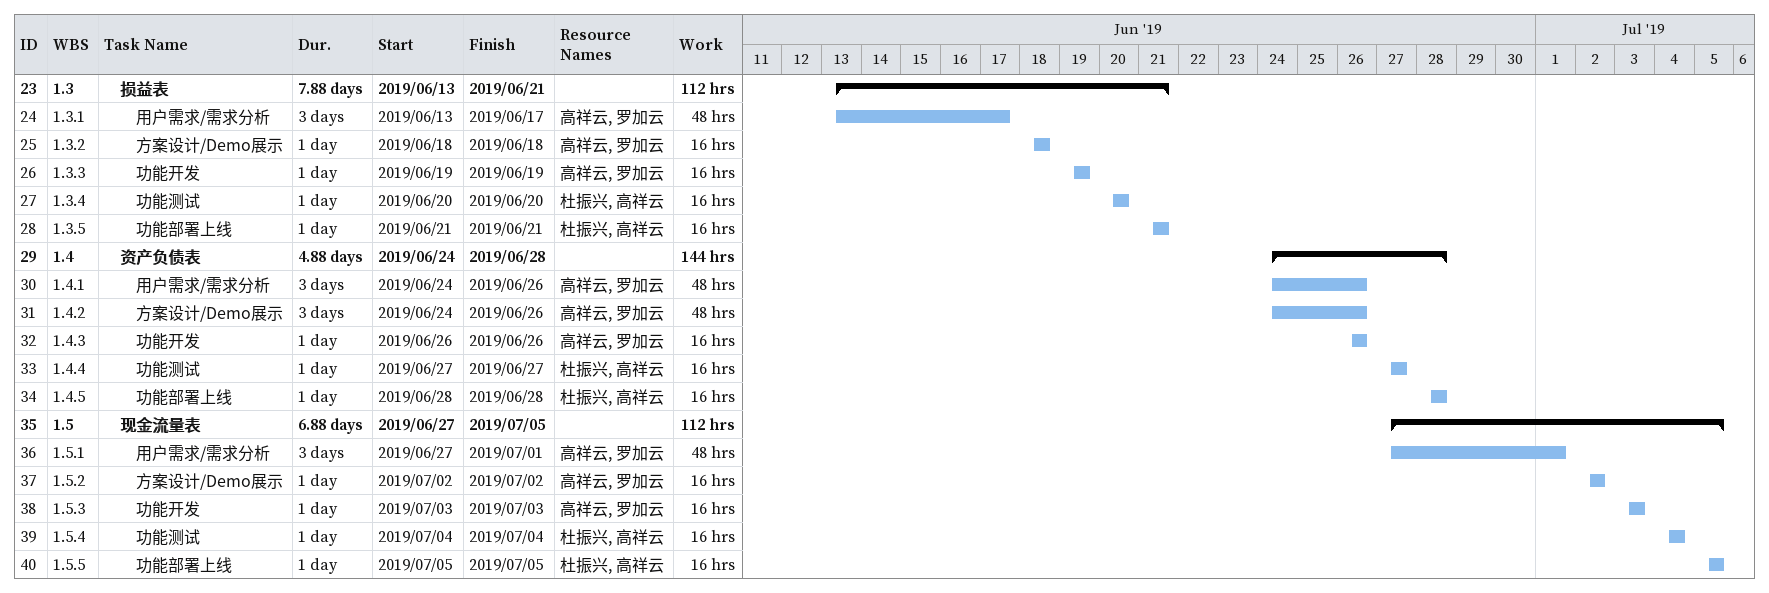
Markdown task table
| ID | WBS | Task | Duration | Start | Finish | Resources | Work (h) |
|---|---|---|---|---|---|---|---|
| 23 | 1.3 | **损益表** | 7.88d | 2019-06-13 | 2019-06-21 |  | 112 |
| 24 | 1.3.1 | 用户需求/需求分析 | 3d | 2019-06-13 | 2019-06-17 | 高祥云, 罗加云 | 48 |
| 25 | 1.3.2 | 方案设计/Demo展示 | 1d | 2019-06-18 | 2019-06-18 | 高祥云, 罗加云 | 16 |
| 26 | 1.3.3 | 功能开发 | 1d | 2019-06-19 | 2019-06-19 | 高祥云, 罗加云 | 16 |
| 27 | 1.3.4 | 功能测试 | 1d | 2019-06-20 | 2019-06-20 | 杜振兴, 高祥云 | 16 |
| 28 | 1.3.5 | 功能部署上线 | 1d | 2019-06-21 | 2019-06-21 | 杜振兴, 高祥云 | 16 |
| 29 | 1.4 | **资产负债表** | 4.88d | 2019-06-24 | 2019-06-28 |  | 144 |
| 30 | 1.4.1 | 用户需求/需求分析 | 3d | 2019-06-24 | 2019-06-26 | 高祥云, 罗加云 | 48 |
| 31 | 1.4.2 | 方案设计/Demo展示 | 3d | 2019-06-24 | 2019-06-26 | 高祥云, 罗加云 | 48 |
| 32 | 1.4.3 | 功能开发 | 1d | 2019-06-26 | 2019-06-26 | 高祥云, 罗加云 | 16 |
| 33 | 1.4.4 | 功能测试 | 1d | 2019-06-27 | 2019-06-27 | 杜振兴, 高祥云 | 16 |
| 34 | 1.4.5 | 功能部署上线 | 1d | 2019-06-28 | 2019-06-28 | 杜振兴, 高祥云 | 16 |
| 35 | 1.5 | **现金流量表** | 6.88d | 2019-06-27 | 2019-07-05 |  | 112 |
| 36 | 1.5.1 | 用户需求/需求分析 | 3d | 2019-06-27 | 2019-07-01 | 高祥云, 罗加云 | 48 |
| 37 | 1.5.2 | 方案设计/Demo展示 | 1d | 2019-07-02 | 2019-07-02 | 高祥云, 罗加云 | 16 |
| 38 | 1.5.3 | 功能开发 | 1d | 2019-07-03 | 2019-07-03 | 高祥云, 罗加云 | 16 |
| 39 | 1.5.4 | 功能测试 | 1d | 2019-07-04 | 2019-07-04 | 杜振兴, 高祥云 | 16 |
| 40 | 1.5.5 | 功能部署上线 | 1d | 2019-07-05 | 2019-07-05 | 杜振兴, 高祥云 | 16 |
